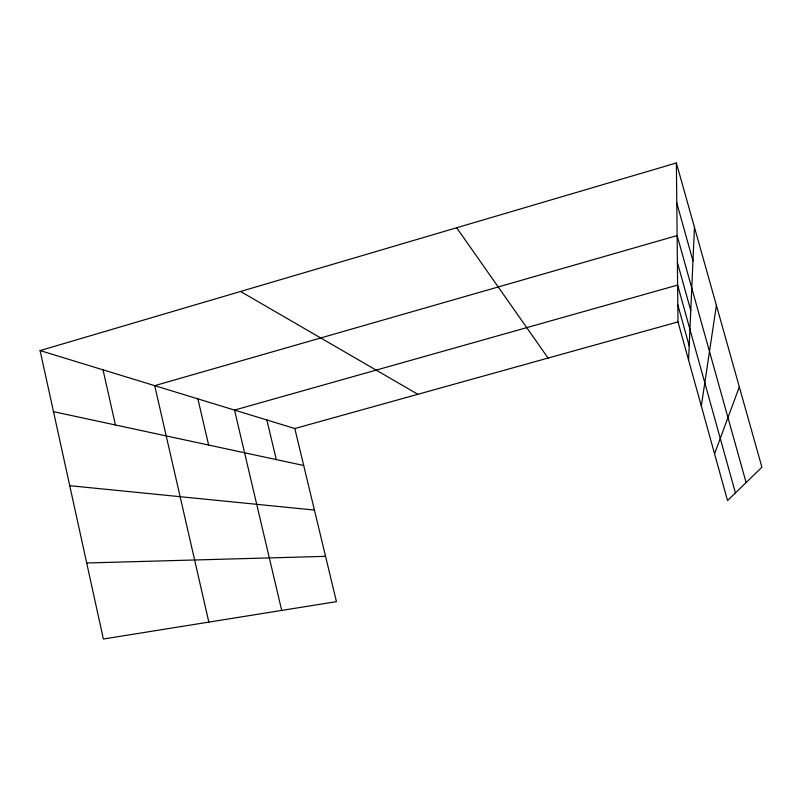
<?xml version="1.0" encoding="UTF-8"?>
<svg xmlns="http://www.w3.org/2000/svg" width="802" height="802" viewBox="0 0 802 802"><rect width="100%" height="100%" fill="white"/><g stroke="black" fill="none" stroke-linecap="round" stroke-linejoin="round"><path stroke-width="1.2" d="M688.567 360.028L694.462 227.317M701.319 406.033L716.397 305.341M714.562 453.812L739.324 386.895M40.1 350.584L294.815 428.539L336.449 601.64L103.378 639.024L40.1 350.584L676.377 162.976L761.9 467.205L727.534 500.588L677.991 321.903L676.377 162.976M294.815 428.539L677.991 321.903M86.696 562.984L325.562 556.347M69.744 485.691L314.424 510.062M53.503 411.667L303.707 465.491M240.56 291.477L417.852 394.293M456.679 227.758L548.077 358.053M676.788 203.066L692.978 260.861M746.101 482.553L677.119 235.577L154.716 385.662L208.841 622.111M677.389 262.465L690.773 310.474M735.424 492.919L677.62 285.071L234.515 410.083L281.702 610.422M677.82 304.88L689.199 345.852M266.855 419.977L276.289 459.596M197.893 398.875L208.63 445.04M103.037 369.842L115.428 424.99"/></g></svg>
